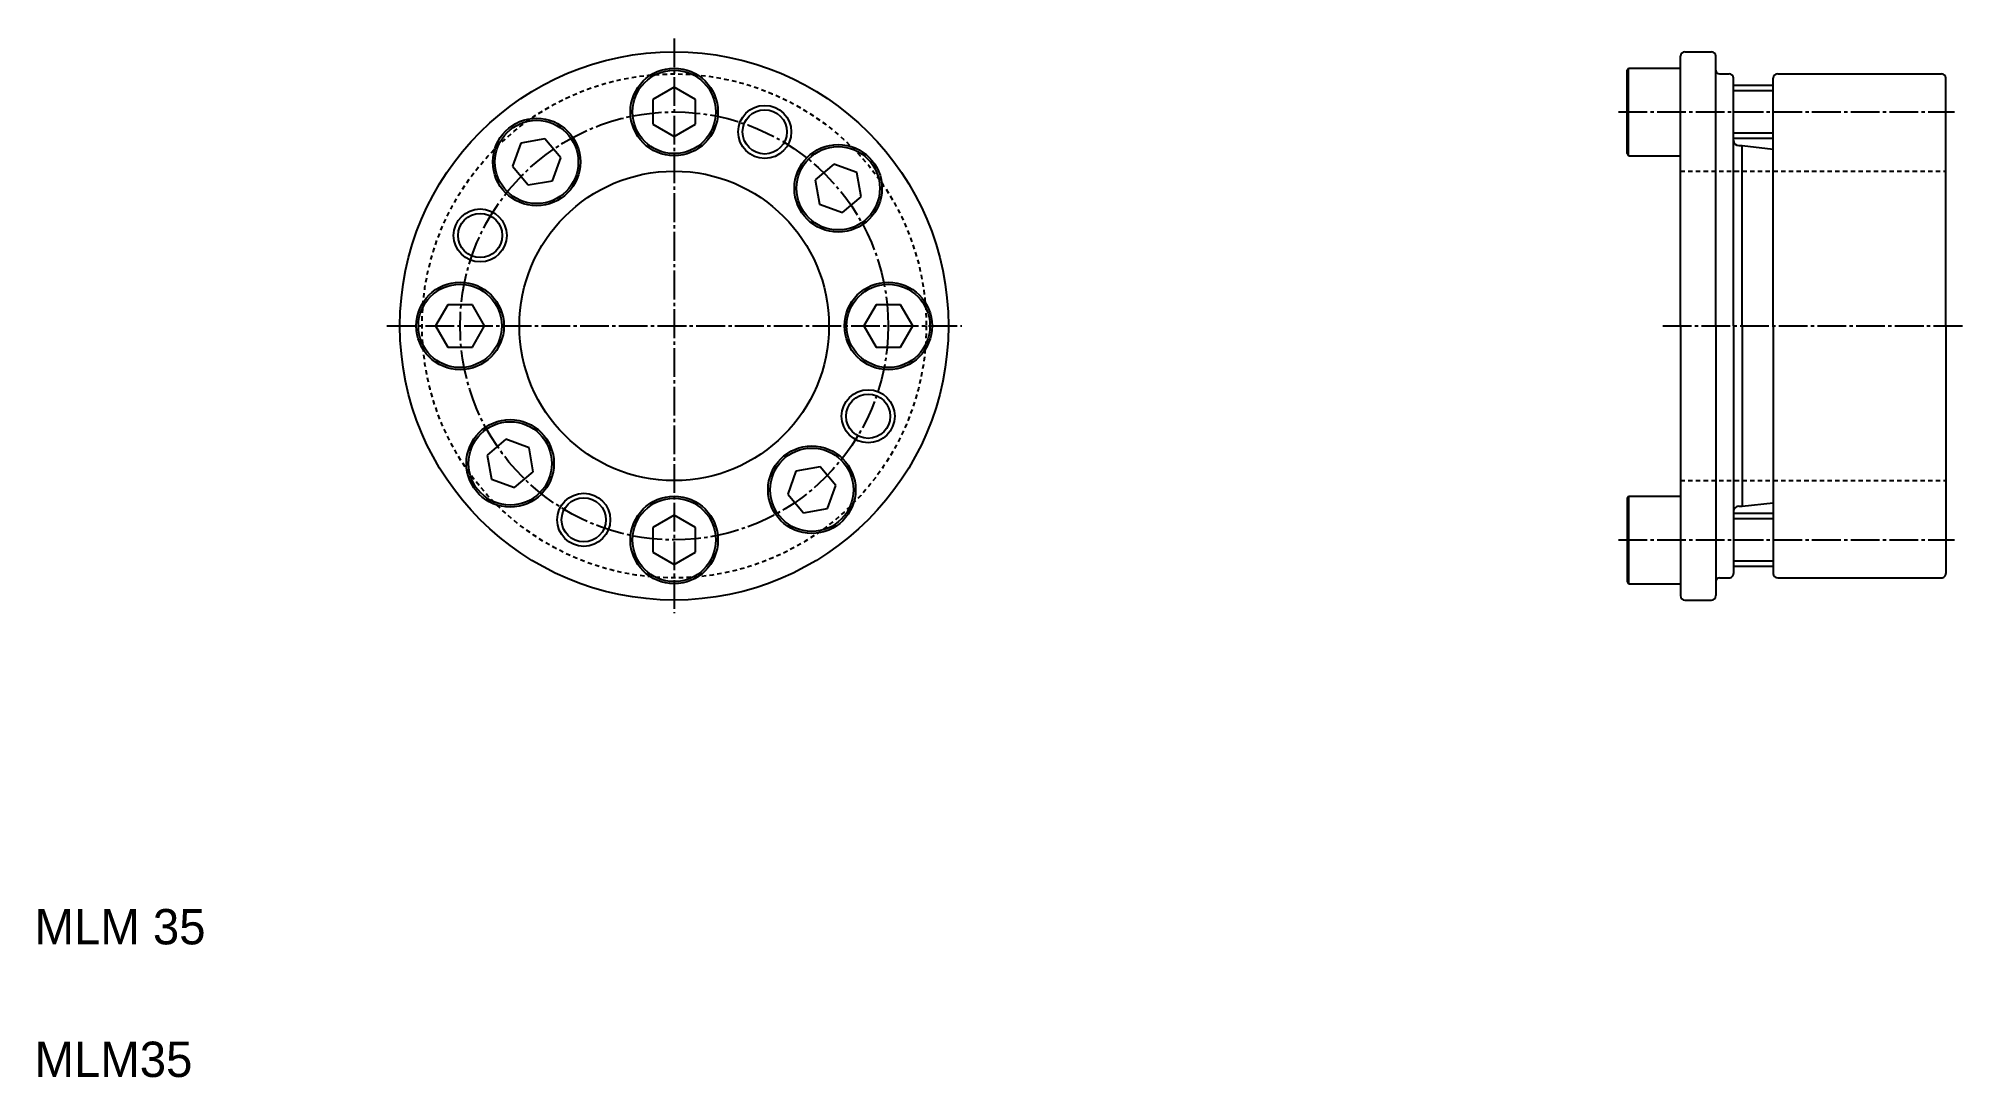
# Model space of a CAD drawing. Extents: x 10 to 228, y 10 to 127.
import ezdxf

# ---------------------------------------------------------------- set-up
doc = ezdxf.new("R2010")
doc.units = 0
doc.header["$LTSCALE"] = 0.25
doc.linetypes.add('CENTER', pattern=[17.5, 13, -1.5, 1.5, -1.5])
doc.linetypes.add('DASHED', pattern=[3.5, 2, -1.5])
doc.layers.get('0').update_dxf_attribs({"linetype": 'CONTINUOUS'})
doc.layers.add('CENTER', color=1, linetype='CENTER')

msp = doc.modelspace()

# ---------------------------------------------------------------- linework, layer by layer
for p, q in [((190.05, 123.85), (190.19, 124.09)), ((190.19, 124.09), (196.05, 124.09)), ((190.19, 114.19), (190.19, 124.09)), ((196.05, 94.94), (196.05, 125.44)), ((196.05, 114.19), (196.05, 124.09)), ((196.55, 125.94), (199.55, 125.94)), ((200.05, 94.94), (200.05, 125.44)), ((82.3, 121.92), (79.9, 120.53)), ((84.7, 120.53), (82.3, 121.92)), ((190.05, 114.44), (190.05, 123.85)), ((196.05, 116.14), (196.05, 122.14)), ((200.46, 123.44), (201.55, 123.44)), ((202.05, 94.94), (202.05, 122.94)), ((206.55, 122.14), (202.05, 122.14)), ((206.55, 94.94), (206.55, 122.94)), ((207.05, 123.44), (225.55, 123.44)), ((226.05, 94.94), (226.05, 122.94)), ((79.9, 120.53), (79.9, 117.76)), ((83.5, 121.22), (83.5, 121.22)), ((84.1, 120.88), (84.1, 120.88)), ((84.7, 117.76), (84.7, 120.53)), ((79.9, 117.76), (82.3, 116.37)), ((82.3, 116.37), (84.7, 117.76)), ((64.96, 115.61), (64.02, 113)), ((67.69, 116.09), (64.96, 115.61)), ((69.47, 113.96), (67.69, 116.09)), ((206.55, 116.14), (202.05, 116.14)), ((68.53, 111.36), (69.47, 113.96)), ((100.36, 113.23), (98.23, 111.45)), ((102.96, 112.28), (100.36, 113.23)), ((190.05, 114.44), (190.19, 114.19)), ((190.19, 114.19), (196.05, 114.19)), ((202.65, 115.33), (203.05, 115.33)), ((203.05, 94.94), (203.05, 115.33)), ((203.05, 115.33), (206.55, 114.94)), ((64.02, 113), (65.8, 110.88)), ((65.8, 110.88), (68.53, 111.36)), ((98.23, 111.45), (98.72, 108.72)), ((103.44, 109.55), (102.96, 112.28)), ((101.32, 107.77), (103.44, 109.55)), ((98.72, 108.72), (101.32, 107.77)), ((56.72, 97.34), (55.33, 94.94)), ((59.49, 97.34), (56.72, 97.34)), ((60.87, 94.94), (59.49, 97.34)), ((105.12, 97.34), (103.73, 94.94)), ((107.89, 97.34), (105.12, 97.34)), ((109.27, 94.94), (107.89, 97.34)), ((55.33, 94.94), (56.72, 92.54)), ((59.49, 92.54), (60.87, 94.94)), ((103.73, 94.94), (105.12, 92.54)), ((107.89, 92.54), (109.27, 94.94)), ((196.05, 94.94), (196.05, 64.44)), ((200.05, 94.94), (200.05, 64.44)), ((202.05, 94.94), (202.05, 66.94)), ((203.05, 94.94), (203.05, 74.55)), ((206.55, 94.94), (206.55, 66.94)), ((226.05, 94.94), (226.05, 66.94)), ((56.72, 92.54), (59.49, 92.54)), ((105.12, 92.54), (107.89, 92.54)), ((63.28, 82.12), (61.16, 80.34)), ((65.89, 81.17), (63.28, 82.12)), ((66.37, 78.44), (65.89, 81.17)), ((61.16, 80.34), (61.64, 77.61)), ((64.24, 76.66), (66.37, 78.44)), ((96.07, 78.53), (95.13, 75.92)), ((98.8, 79.01), (96.07, 78.53)), ((100.59, 76.89), (98.8, 79.01)), ((61.64, 77.61), (64.24, 76.66)), ((99.64, 74.28), (100.59, 76.89)), ((95.13, 75.92), (96.91, 73.8)), ((96.91, 73.8), (99.64, 74.28)), ((190.05, 75.45), (190.19, 75.69)), ((190.05, 75.45), (190.05, 66.04)), ((190.19, 75.69), (196.05, 75.69)), ((190.19, 75.69), (190.19, 65.79)), ((196.05, 75.69), (196.05, 65.79)), ((202.65, 74.55), (203.05, 74.55)), ((203.05, 74.55), (206.55, 74.94)), ((82.3, 73.52), (79.9, 72.13)), ((79.9, 72.13), (79.9, 69.36)), ((84.7, 72.13), (82.3, 73.52)), ((84.7, 69.36), (84.7, 72.13)), ((196.05, 73.74), (196.05, 67.74)), ((206.55, 73.74), (202.05, 73.74)), ((79.9, 69.36), (82.3, 67.97)), ((82.3, 67.97), (84.7, 69.36)), ((206.55, 67.74), (202.05, 67.74)), ((190.05, 66.04), (190.19, 65.79)), ((190.19, 65.79), (196.05, 65.79)), ((200.46, 66.44), (201.55, 66.44)), ((207.05, 66.44), (225.55, 66.44)), ((196.55, 63.94), (199.55, 63.94))]:
    msp.add_line(p, q)
at = {"color": 3}
for p, q in [((206.55, 121.54), (202.05, 121.54)), ((206.55, 116.74), (202.05, 116.74)), ((206.55, 73.14), (202.05, 73.14)), ((206.55, 68.34), (202.05, 68.34))]:
    msp.add_line(p, q, dxfattribs=at)
at = {"color": 3, "linetype": 'DASHED'}
for p, q in [((196.05, 112.44), (226.05, 112.44)), ((196.05, 77.44), (226.05, 77.44))]:
    msp.add_line(p, q, dxfattribs=at)
for centre, radius in [((82.3, 94.94), 31), ((82.3, 119.14), 4.95), ((82.3, 119.14), 4.71), ((66.75, 113.48), 4.95), ((66.75, 113.48), 4.71), ((92.53, 116.88), 2.5), ((100.84, 110.5), 4.95), ((100.84, 110.5), 4.71), ((82.3, 94.94), 17.5), ((60.37, 105.17), 2.5), ((58.1, 94.94), 4.95), ((58.1, 94.94), 4.71), ((106.5, 94.94), 4.95), ((106.5, 94.94), 4.71), ((104.23, 84.72), 2.5), ((63.76, 79.39), 4.95), ((63.76, 79.39), 4.71), ((97.86, 76.41), 4.95), ((97.86, 76.41), 4.71), ((72.07, 73.01), 2.5), ((82.3, 70.74), 4.95), ((82.3, 70.74), 4.71)]:
    msp.add_circle(centre, radius)
msp.add_circle((82.3, 94.94), 28.5, dxfattribs=at)
at = {"color": 3}
for centre in [(92.53, 116.88), (60.37, 105.17), (104.23, 84.72), (72.07, 73.01)]:
    msp.add_circle(centre, 3, dxfattribs=at)
for centre, radius, start, end in [((196.55, 125.44), 0.5, 90, 179.9991), ((199.55, 125.44), 0.5, 0.0009, 90), ((200.46, 123.85), 0.41, 180, 270), ((201.55, 122.94), 0.5, 0.0009, 90), ((207.05, 122.94), 0.5, 90, 179.9991), ((225.55, 122.94), 0.5, 0.0009, 90), ((202.65, 115.93), 0.6, 180, 270), ((202.65, 73.95), 0.6, 90, 180), ((200.46, 66.03), 0.41, 90, 180), ((201.55, 66.94), 0.5, 269.9965, 0), ((207.05, 66.94), 0.5, 180.0009, 270), ((225.55, 66.94), 0.5, 269.9982, 0), ((196.55, 64.44), 0.5, 180.0009, 270), ((199.55, 64.44), 0.5, 270, 0)]:
    msp.add_arc(centre, radius, start, end)
at = {"layer": 'CENTER', "color": 1, "linetype": 'CENTER'}
for p, q in [((82.3, 127.44), (82.3, 62.44)), ((189.05, 119.14), (227.05, 119.14)), ((49.8, 94.94), (114.8, 94.94)), ((194.05, 94.94), (228.05, 94.94)), ((189.05, 70.74), (227.05, 70.74))]:
    msp.add_line(p, q, dxfattribs=at)
msp.add_circle((82.3, 94.94), 24.2, dxfattribs=at)

# ---------------------------------------------------------------- texts
for s, p in [('MLM 35', (10, 25)), ('MLM35', (10, 10))]:
    msp.add_text(s, height=4).set_placement(p)

doc.saveas('drawing.dxf')
